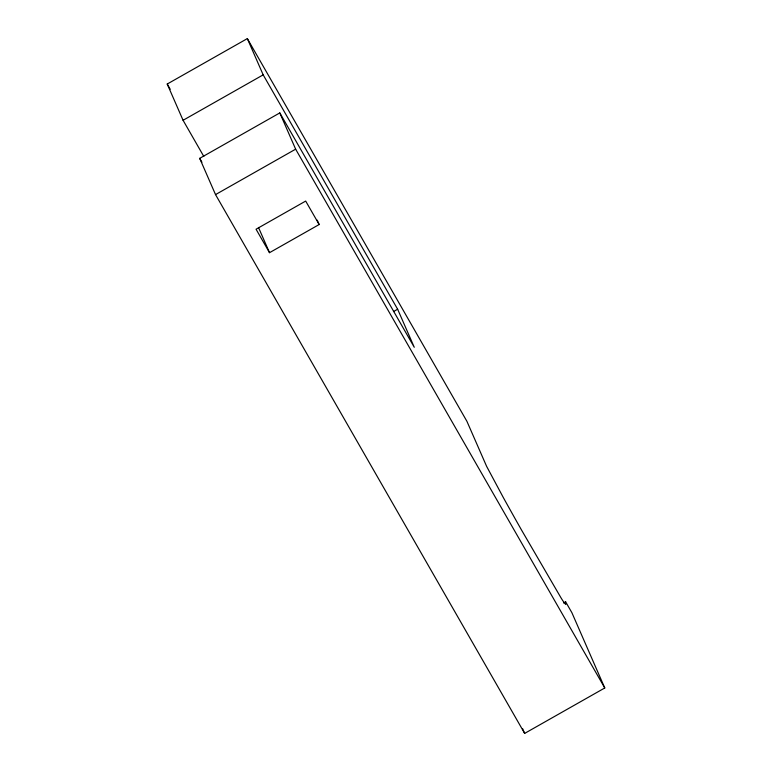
<?xml version="1.0" encoding="UTF-8"?>
<svg xmlns="http://www.w3.org/2000/svg" width="772" height="772" viewBox="0 0 772 772"><rect width="100%" height="100%" fill="white"/><g stroke="black" fill="none" stroke-linecap="round" stroke-linejoin="round"><path stroke-width="1.16" d="M247.339 38.6L263.175 74.855L397.638 309.225L414.274 347.284L279.802 112.915L199.697 158.347L215.533 194.602L524.661 733.4L604.775 687.968L571.888 612.688L565.654 601.832L565.751 604.515L562.836 600.761A39.304 0.897 60.4 0 1 560.983 597.798L521.312 529.66A105.561 2.413 60.4 0 1 515.503 519.373L507.021 504.222A73.716 1.679 60.4 0 1 503.141 497.216L486.621 466.356L466.896 421.28L247.339 38.6L167.225 84.032L183.07 120.287L203.798 156.417M183.07 120.287L263.175 74.855M215.533 194.602L295.647 149.17L279.802 112.915M319.154 224.536L305.683 201.067L256.053 229.216L269.515 252.685L319.154 224.536L317.234 220.145M393.479 311.579L397.638 309.225M563.57 603.009L565.654 601.832M295.647 149.17L604.775 687.968M167.225 84.032L170.207 89.234M199.697 158.347L201.936 162.255M522.605 728.691L524.661 733.4M258.475 227.422L269.515 252.685"/></g></svg>
